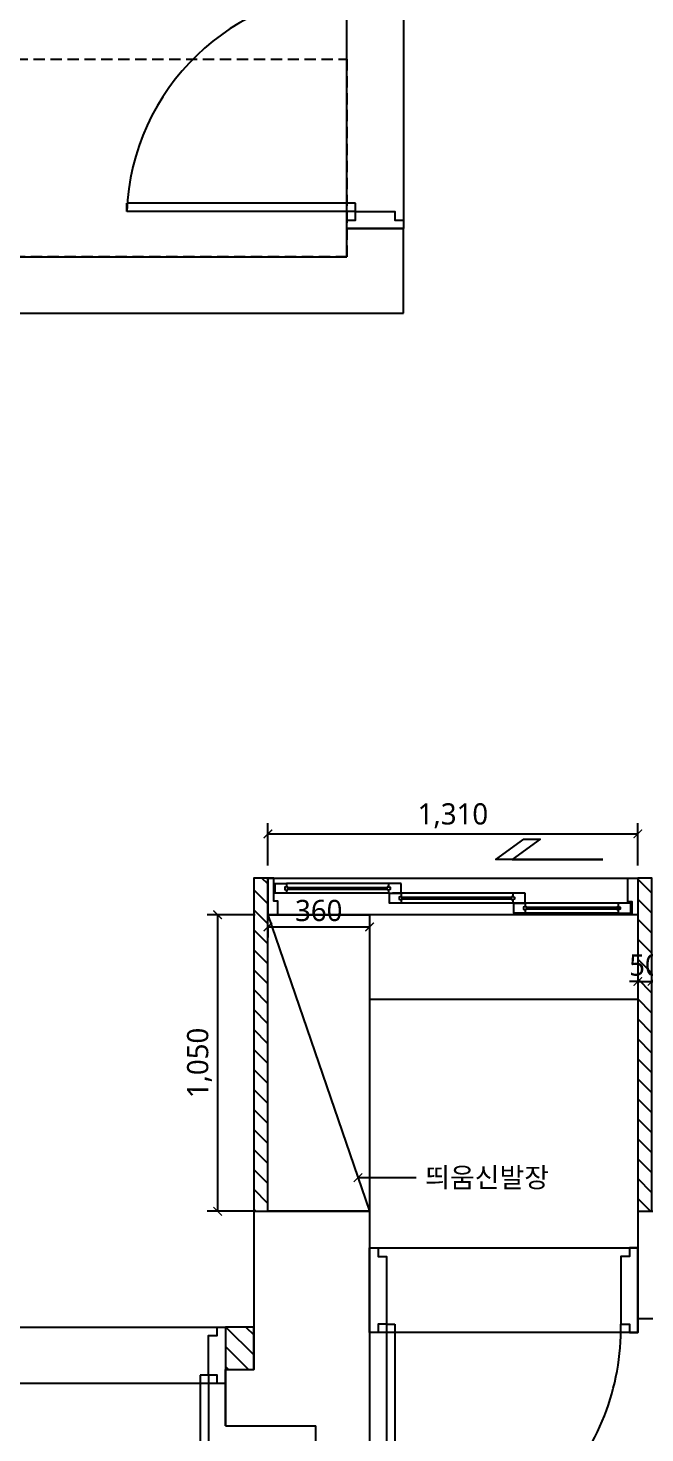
# Model space of a CAD drawing. Header units: inches. Extents: x 47110 to 276445, y 19043 to 183074.
# Drawn here: x 140078 to 142262, y 132114 to 137089 of the extents above; entities that cross this region are included whole.
import ezdxf

# ---------------------------------------------------------------- set-up
doc = ezdxf.new("R2010")
doc.units = ezdxf.units.IN
doc.header["$LTSCALE"] = 50
doc.header["$MEASUREMENT"] = 0
doc.header["$PDSIZE"] = 700.071425
doc.linetypes.add('DH-HID2', pattern=[1.2, 0.8, -0.4])
for name, color, linetype in [('04_FUR', 6, 'Continuous'), ('06-FUR', 6, 'Continuous'), ('CO-DOOR', 8, 'Continuous'), ('FU-FURM', 251, 'DH-HID2'), ('HAT', 8, 'Continuous'), ('WAL NEW', 3, 'Continuous'), ('도면층2', 2, 'Continuous'), ('도면층4', 4, 'Continuous'), ('도면층5', 5, 'Continuous'), ('도면층8', 8, 'Continuous')]:
    doc.layers.add(name, color=color, linetype=linetype)
doc.layers.add('DIM', color=7, linetype='Continuous', lineweight=15)
doc.layers.add('text', color=7, linetype='Continuous', lineweight=0)
doc.styles.add('N 맑은고딕', font='malgun.ttf')
doc.dimstyles.new('JJ IN 30', dxfattribs={"dimscale": 30, "dimtxt": 2.5, "dimasz": 1, "dimexe": 1.25, "dimexo": 1.5, "dimtad": 1, "dimdec": 6, "dimlunit": 6, "dimtxsty": 'N 맑은고딕', "dimblk": 'ARCHTICK', "dimcen": 2.5, "dimclrd": 256, "dimclre": 256, "dimclrt": 256, "dimadec": 0, "dimazin": 0, "dimtfac": 1, "dimtdec": 6, "dimtix": 1, "dimtmove": 0, "dimatfit": 3, "dimldrblk": 'ARCHTICK', "dimfxl": 1, "dimarcsym": 0})

# ---------------------------------------------------------------- blocks, each defined once
blk = doc.blocks.new('fffsere')
at = {"layer": '도면층2'}
for p, q in [((56676.1, 28148.7), (56676.1, 28248.7)), ((56676.1, 28248.7), (56876.1, 28248.7)), ((56876.1, 27948.7), (56876.1, 28248.7)), ((53346.1, 28148.7), (56676.1, 28148.7)), ((53346.1, 27948.7), (56876.1, 27948.7)), ((56346.1, 24768.7), (56346.1, 24208.7)), ((56346.1, 24768.7), (56756.1, 24768.7)), ((56756.1, 24768.7), (56756.1, 21708.7)), ((57706.1, 24768.7), (57706.1, 24388.7)), ((57706.1, 24768.7), (60766.1, 24768.7)), ((56756.1, 24588.7), (56756.1, 24388.7)), ((57706.1, 24588.7), (57706.1, 24388.7)), ((57706.1, 24388.7), (57936.1, 24388.7)), ((56246.1, 24208.7), (56346.1, 24208.7)), ((56246.1, 24008.7), (56246.1, 24208.7)), ((56246.1, 24008.7), (56566.1, 24008.7)), ((56566.1, 21908.7), (56566.1, 24008.7))]:
    blk.add_line(p, q, dxfattribs=at)
at = {"layer": '도면층4'}
for p, q in [((56676.1, 28248.7), (56676.1, 29148.7)), ((56876.1, 29148.7), (56876.1, 28248.7)), ((55896.1, 28308.7), (55896.1, 28338.7)), ((56706.1, 28308.7), (55896.1, 28308.7)), ((56706.1, 28338.7), (55896.6, 28338.7)), ((56706.1, 28308.7), (56706.1, 28338.7)), ((56876.1, 28248.7), (56676.1, 28248.7)), ((56676.1, 28248.7), (56876.1, 28248.7)), ((56756.1, 24338.7), (56756.1, 24638.7)), ((56756.1, 24638.7), (57706.1, 24638.7)), ((56756.1, 24638.7), (56756.1, 24338.7)), ((57706.1, 24638.7), (57706.1, 24338.7)), ((57706.1, 24338.7), (56756.1, 24338.7)), ((56816.1, 24368.7), (56816.1, 23508.7)), ((56816.1, 24368.7), (56846.1, 24368.7)), ((56846.1, 24368.7), (56846.1, 23509.2)), ((56246.1, 24208.7), (56246.1, 24008.7)), ((56246.1, 24008.7), (56246.1, 24208.7))]:
    blk.add_line(p, q, dxfattribs=at)
for points in [[(56676.1, 28248.7), (56676.1, 28278.7), (56706.1, 28278.7), (56706.1, 28308.7), (56846.1, 28308.7), (56846.1, 28278.7), (56876.1, 28278.7), (56876.1, 28248.7), (56676.1, 28248.7)], [(56756.1, 24638.7), (56786.1, 24638.7), (56786.1, 24608.7), (56816.1, 24608.7), (56816.1, 24368.7), (56786.1, 24368.7), (56786.1, 24338.7), (56756.1, 24338.7), (56756.1, 24638.7)], [(57706.1, 24638.7), (57676.1, 24638.7), (57676.1, 24608.7), (57646.1, 24608.7), (57646.1, 24368.7), (57676.1, 24368.7), (57676.1, 24338.7), (57706.1, 24338.7), (57706.1, 24638.7)]]:
    blk.add_lwpolyline(points, dxfattribs=at)
at = {"layer": '도면층5'}
for centre, radius, start, end in [((56706.1, 28278.7), 810, 90, 177.8774), ((56801.4, 24353.9), 844.8, 270.9961, 1.0008)]:
    blk.add_arc(centre, radius, start, end, dxfattribs=at)
blk = doc.blocks.new('_ArchTick')
at = {"color": 0, "linetype": 'ByBlock', "const_width": 0.15}
blk.add_lwpolyline([(-0.5, -0.5), (0.5, 0.5)], dxfattribs=at)
blk = doc.blocks.new('*D415')
at = {"layer": 'Defpoints', "color": 0, "transparency": 16777216}
for p in [(140927.5, 133949.3), (140749.4, 132899.3), (140927.5, 132899.3)]:
    blk.add_point(p, dxfattribs=at)
at = {"layer": 'DIM', "lineweight": -2, "transparency": 16777216}
for p, q in [((140882.5, 133949.3), (140711.9, 133949.3)), ((140749.4, 133949.3), (140749.4, 132899.3)), ((140882.5, 132899.3), (140711.9, 132899.3))]:
    blk.add_line(p, q, dxfattribs=at)
at = {"layer": 'DIM', "lineweight": -2, "transparency": 16777216, "xscale": 30, "yscale": 30, "zscale": 30}
for p, rotation in [((140749.4, 133949.3), 90), ((140749.4, 132899.3), 270)]:
    blk.add_blockref('_ArchTick', p, dxfattribs=dict(at, rotation=rotation))
at = {"layer": 'DIM', "transparency": 16777216, "insert": (140685.4, 133424.3), "char_height": 75, "attachment_point": 5, "rotation": 90, "style": 'N 맑은고딕'}
blk.add_mtext('1,050', dxfattribs=at)
blk = doc.blocks.new('*D416')
at = {"layer": 'Defpoints', "color": 0, "transparency": 16777216}
for p in [(142237.5, 134235.8), (140927.5, 134079.3), (142237.5, 134079.3)]:
    blk.add_point(p, dxfattribs=at)
at = {"layer": 'DIM', "lineweight": -2, "transparency": 16777216}
for p, q in [((140927.5, 134124.3), (140927.5, 134273.3)), ((140927.5, 134235.8), (142237.5, 134235.8)), ((142237.5, 134124.3), (142237.5, 134273.3))]:
    blk.add_line(p, q, dxfattribs=at)
at = {"layer": 'DIM', "lineweight": -2, "transparency": 16777216, "xscale": 30, "yscale": 30, "zscale": 30, "rotation": 180}
blk.add_blockref('_ArchTick', (140927.5, 134235.8), dxfattribs=at)
at = {"layer": 'DIM', "lineweight": -2, "transparency": 16777216, "xscale": 30, "yscale": 30, "zscale": 30}
blk.add_blockref('_ArchTick', (142237.5, 134235.8), dxfattribs=at)
at = {"layer": 'DIM', "transparency": 16777216, "insert": (141582.5, 134299.8), "char_height": 75, "attachment_point": 5, "style": 'N 맑은고딕'}
blk.add_mtext('1,310', dxfattribs=at)
blk = doc.blocks.new('*D417')
at = {"layer": 'Defpoints', "color": 0, "transparency": 16777216}
for p in [(140927.5, 133949.3), (141287.5, 133949.3), (141287.5, 133906.4)]:
    blk.add_point(p, dxfattribs=at)
at = {"layer": 'DIM', "lineweight": -2, "transparency": 16777216}
for p, q in [((140927.5, 133906.4), (141287.5, 133906.4)), ((140927.5, 133904.3), (140927.5, 133868.9)), ((141287.5, 133904.3), (141287.5, 133868.9))]:
    blk.add_line(p, q, dxfattribs=at)
at = {"layer": 'DIM', "lineweight": -2, "transparency": 16777216, "xscale": 30, "yscale": 30, "zscale": 30, "rotation": 180}
blk.add_blockref('_ArchTick', (140927.5, 133906.4), dxfattribs=at)
at = {"layer": 'DIM', "lineweight": -2, "transparency": 16777216, "xscale": 30, "yscale": 30, "zscale": 30}
blk.add_blockref('_ArchTick', (141287.5, 133906.4), dxfattribs=at)
at = {"layer": 'DIM', "transparency": 16777216, "insert": (141107.5, 133963.9), "char_height": 75, "attachment_point": 5, "style": 'N 맑은고딕'}
blk.add_mtext('360', dxfattribs=at)
blk = doc.blocks.new('*D422')
at = {"layer": 'Defpoints', "color": 0, "transparency": 16777216}
for p in [(142237.5, 134079.3), (142287.5, 133713.2), (142287.5, 133599.3)]:
    blk.add_point(p, dxfattribs=at)
at = {"layer": 'DIM', "lineweight": -2, "transparency": 16777216}
for p, q in [((142237.5, 134034.3), (142237.5, 133675.7)), ((142287.5, 133644.3), (142287.5, 133750.7)), ((142237.5, 133713.2), (142207.5, 133713.2)), ((142237.5, 133713.2), (142287.5, 133713.2)), ((142287.5, 133713.2), (142317.5, 133713.2))]:
    blk.add_line(p, q, dxfattribs=at)
at = {"layer": 'DIM', "lineweight": -2, "transparency": 16777216, "xscale": 30, "yscale": 30, "zscale": 30}
blk.add_blockref('_ArchTick', (142237.5, 133713.2), dxfattribs=at)
at = {"layer": 'DIM', "lineweight": -2, "transparency": 16777216, "xscale": 30, "yscale": 30, "zscale": 30, "rotation": 180}
blk.add_blockref('_ArchTick', (142287.5, 133713.2), dxfattribs=at)
at = {"layer": 'DIM', "transparency": 16777216, "insert": (142262.5, 133770.7), "char_height": 75, "attachment_point": 5, "style": 'N 맑은고딕'}
blk.add_mtext('50', dxfattribs=at)

msp = doc.modelspace()

# ---------------------------------------------------------------- hatches: boundary and pattern name
at = {"layer": 'HAT', "true_color": 0xd19cc7, "transparency": 33554559}
h = msp.add_hatch(dxfattribs=at)
h.set_pattern_fill('ANSI37', color=9, scale=4850, angle=45)
h.set_pattern_definition([(90, (51805.94, 28988.7), (-606.25, 0), []), (180, (51805.94, 28988.7), (-6e-14, -606.25), [])])
h.paths.add_polyline_path([(137677.4644833, 138909.3407211), (136677.4644833, 138909.3407211), (136677.4644833, 136294.3407211), (136707.4644833, 136294.3407211), (136737.4644833, 136294.3407211), (136737.4644833, 136964.8964673), (136767.4644833, 136964.8964673), (136767.4644833, 136964.5821285, -0.4060245908), (137437.7058906, 136294.3407211), (137677.4644833, 136294.3407211), (137677.4644833, 136704.3407211)])
h.paths.add_polyline_path([(137547.1433801, 136422.5910664, -0.6029190322), (137527.5909624, 136412.2705332, 0.0394400688), (137526.9644833, 136404.3407211), (137577.4644833, 136404.3407211), (137577.4644833, 136454.8407211, 0.2348560061), (137537.2040837, 136434.8259672, -0.354997368)], flags=16)
h.paths.add_polyline_path([(146987.4644833, 138919.3407211), (146695.5660108, 138919.3407211), (146695.5660108, 138909.3407211), (146694.3935657, 138909.3407211, -0.3893641985), (145997.4644833, 138210.0625001), (145997.4644833, 137199.3407211), (145997.4644833, 137119.3407211), (146987.4644833, 137119.3407211), (146987.4644833, 137229.3407211)])
h.paths.add_polyline_path([(137636.7546696, 137599.9096093), (137636.7546696, 138272.2905616), (137516.7546696, 138272.2905616), (137516.7546696, 137599.9096093)], flags=24)
h.paths.add_polyline_path([(136999.4001247, 136554.6576862), (137385.7316465, 136554.6576862), (137385.7316465, 136711.913121), (136999.4001247, 136711.913121)], flags=25)
h.paths.add_polyline_path([(146158.8976988, 137432.7990871), (146158.8976988, 138105.1800395), (146038.8976988, 138105.1800395), (146038.8976988, 137432.7990871)], flags=24)
at = {"layer": 'WAL NEW'}
h = msp.add_hatch(dxfattribs=at)
h.set_pattern_fill('_USER', color=256, scale=50, angle=-45, pattern_type=0)
h.set_pattern_definition([(315, (85891.405, 108130.665), (35.35534, 35.35534), [])])
h.paths.add_polyline_path([(140927.4644833, 132899.3407211), (140927.4644833, 134079.3407419), (140877.4644833, 134079.3407419), (140877.4644833, 132899.3407211)])
h = msp.add_hatch(dxfattribs=at)
h.set_pattern_fill('_USER', color=256, scale=50, angle=-45, pattern_type=0)
h.set_pattern_definition([(315, (84531.405, 108130.665), (35.35534, 35.35534), [])])
h.paths.add_polyline_path([(142287.4644833, 132899.3407211), (142287.4644833, 134079.3407419), (142237.4644833, 134079.3407419), (142237.4644833, 132899.3407211)])
h = msp.add_hatch(dxfattribs=at)
h.set_pattern_fill('_USER', color=256, scale=50, angle=-45, pattern_type=0)
h.set_pattern_definition([(315, (63031.405, 108130.665), (35.35534, 35.35534), [])])
h.paths.add_polyline_path([(140877.4644833, 132489.3407211), (140777.4644833, 132489.3407211), (140777.4644833, 132339.3407211), (140877.4644833, 132339.3407211)])

# ---------------------------------------------------------------- linework, layer by layer
msp.add_line((141887.4644833, 133949.3407211), (140927.4644833, 133949.3407211))
at = {"layer": '04_FUR'}
msp.add_lwpolyline([(140927.4644833, 133949.3407211), (141287.4644833, 133949.3407211), (141287.4644833, 132899.3407211), (140927.4644833, 132899.3407211)], close=True, dxfattribs=at)
at = {"layer": '06-FUR', "color": 8}
for p, q in [((140927.4644833, 133949.3407211), (141287.4644833, 132899.3407211)), ((142237.4644833, 133649.3407211), (141287.4644833, 133649.3407211))]:
    msp.add_line(p, q, dxfattribs=at)
msp.add_lwpolyline([(141287.4644833, 132899.3407211), (140927.4644833, 132899.3407211), (140927.4644833, 133949.3407211), (141287.4644833, 133949.3407211)], close=True, dxfattribs=at)
at = {"layer": 'CO-DOOR', "color": 1}
msp.add_lwpolyline([(142113.7915167, 134144.9748126), (141734.6111947, 134144.9748126), (141833.2258541, 134217.2587882), (141891.5613239, 134217.2587882), (141792.9466644, 134144.9748126), (142113.7915167, 134144.9748126)], close=True, dxfattribs=at)
at = {"layer": 'FU-FURM'}
msp.add_lwpolyline([(141207.4644833, 136279.3407211), (137877.4644833, 136279.3407211), (137877.4644833, 136979.3407211), (141207.4644833, 136979.3407211)], close=True, dxfattribs=at)
at = {"layer": 'WAL NEW'}
for points in [[(140927.4644833, 132899.3407211), (140927.4644833, 134079.3407419), (140877.4644833, 134079.3407419), (140877.4644833, 132899.3407211), (140927.4644833, 132899.3407211)], [(142287.4644833, 132899.3407211), (142287.4644833, 134079.3407419), (142237.4644833, 134079.3407419), (142237.4644833, 132899.3407211), (142287.4644833, 132899.3407211)]]:
    msp.add_lwpolyline(points, dxfattribs=at)
msp.add_lwpolyline([(140877.4644833, 132489.3407211), (140777.4644833, 132489.3407211), (140777.4644833, 132339.3407211), (140877.4644833, 132339.3407211)], close=True, dxfattribs=at)
at = {"layer": '도면층4'}
for p, q in [((139877.4644833, 132489.3407211), (140777.4644833, 132489.3407211)), ((140777.4644833, 132289.3407211), (139877.4644833, 132289.3407211)), ((140687.4644833, 132319.3407211), (140687.4644833, 131509.8964673)), ((140717.4644833, 132319.3407211), (140687.4644833, 132319.3407211)), ((140717.4644833, 132319.3407211), (140717.4644833, 131509.3407211))]:
    msp.add_line(p, q, dxfattribs=at)
msp.add_lwpolyline([(140777.4644833, 132289.3407211), (140747.4644833, 132289.3407211), (140747.4644833, 132319.3407211), (140717.4644833, 132319.3407211), (140717.4644833, 132459.3407211), (140747.4644833, 132459.3407211), (140747.4644833, 132489.3407211), (140777.4644833, 132489.3407211), (140777.4644833, 132289.3407211)], dxfattribs=at)
at = {"layer": '도면층5'}
msp.add_arc((140747.4644833, 132319.3407211), 810, 180, 267.8774486371, dxfattribs=at)
at = {"layer": '도면층8'}
for p, q in [((140927.4644833, 134079.3407211), (142237.4644833, 134079.3407211)), ((141354.4668318, 134060.3616363), (140993.4958599, 134060.3616363)), ((141354.4668318, 134025.2851349), (140993.4958599, 134025.2851349)), ((141794.4661932, 134025.2851349), (141368.7089483, 134025.2851349)), ((141838.8964284, 133990.2086334), (141368.7089483, 133990.2086334)), ((142167.9254565, 133990.2086334), (141838.8964284, 133990.2086334)), ((142202.3879818, 133997.3808842), (142202.3879818, 133994.9401731)), ((142237.4644833, 133949.3407211), (140927.4664138, 133949.3407211)), ((142167.9254565, 133955.1321319), (141797.9738433, 133955.1321319))]:
    msp.add_line(p, q, dxfattribs=at)
for points in [[(140927.4644833, 133959.9566834), (140927.4644833, 133949.3407211), (140962.5409847, 133949.3407211), (140962.5409847, 133997.3716184), (140947.8505162, 133997.3716184), (140947.8505162, 134079.3407419), (140927.4644833, 134079.3407419), (140927.4644833, 133959.9566834)], [(142237.4644833, 134074.3350121), (142237.4644833, 133949.3407211), (142217.0784503, 133949.3407211), (142217.0784503, 133994.9401731), (142202.3879818, 133994.9401731), (142202.3879818, 134079.3407419), (142237.4644833, 134079.3407419), (142237.4644833, 134074.3350121)], [(140993.4958599, 134049.5951416), (140996.7066881, 134047.9786383), (140997.3223147, 134046.8239931), (140997.9614212, 134045.161819)], [(140993.4958599, 134036.0516296), (140996.7066881, 134037.6681329), (140997.3223147, 134038.8227781), (140997.9614212, 134040.4849522)], [(140997.9614212, 134040.4849522), (141350.0012705, 134040.4849522), (141350.0012705, 134045.161819), (140997.9614212, 134045.161819), (140997.9614212, 134040.4849522), (140997.9614212, 134045.161819)], [(141354.4668318, 134049.5951416), (141351.2560035, 134047.9786383), (141350.640377, 134046.8239931), (141350.0012705, 134045.161819)], [(141354.4668318, 134036.0516296), (141351.2560035, 134037.6681329), (141350.640377, 134038.8227781), (141350.0012705, 134040.4849522)], [(141398.897067, 134014.5186402), (141402.1078953, 134012.9021368), (141402.7235218, 134011.7474916), (141403.3626283, 134010.0853175)], [(141398.897067, 134000.9751281), (141402.1078953, 134002.5916314), (141402.7235218, 134003.7462766), (141403.3626283, 134005.4084507)], [(141403.3626283, 134005.4084507), (141790.0006319, 134005.4084507), (141790.0006319, 134010.0853175), (141403.3626283, 134010.0853175), (141403.3626283, 134005.4084507), (141403.3626283, 134010.0853175)], [(141794.4661932, 134014.5186402), (141791.2553649, 134012.9021368), (141790.6397383, 134011.7474916), (141790.0006319, 134010.0853175)], [(141794.4661932, 134000.9751281), (141791.2553649, 134002.5916314), (141790.6397383, 134003.7462766), (141790.0006319, 134005.4084507)], [(141838.8964284, 133979.4421387), (141842.1072566, 133977.8256354), (141842.7228832, 133976.6709901), (141843.3619896, 133975.0088161)], [(142167.9254565, 133979.4421387), (142164.7146282, 133977.8256354), (142164.0990017, 133976.6709901), (142163.4598952, 133975.0088161)], [(141838.8964284, 133965.8986266), (141842.1072566, 133967.5151299), (141842.7228832, 133968.6697751), (141843.3619896, 133970.3319492)], [(141843.3619896, 133970.3319492), (142171.9957324, 133970.3319492), (142171.9957324, 133975.0088161), (141843.3619896, 133975.0088161), (141843.3619896, 133970.3319492), (141843.3619896, 133975.0088161)], [(142167.9254565, 133965.8986266), (142164.7146282, 133967.5151299), (142164.0990017, 133968.6697751), (142163.4598952, 133970.3319492)]]:
    msp.add_lwpolyline(points, dxfattribs=at)
for points in [[(140993.4958599, 134036.977302), (140993.4958599, 134025.2851349), (140952.5732748, 134025.2851349), (140952.5732748, 134060.3616363), (140993.4958599, 134060.3616363), (140993.4958599, 134048.6694692), (140987.0105698, 134046.593064), (140987.0105698, 134039.0537072)], [(141398.897067, 134060.3616363), (141354.4668318, 134060.3616363), (141354.4668318, 134048.6694692), (141360.9521219, 134046.593064), (141360.9521219, 134039.0537072), (141354.4668318, 134036.977302), (141354.4668318, 134025.2851349), (141398.897067, 134025.2851349)], [(141398.897067, 134001.9008005), (141398.897067, 133990.2086334), (141357.9744819, 133990.2086334), (141357.9744819, 134025.2851349), (141398.897067, 134025.2851349), (141398.897067, 134013.5929677), (141392.4117769, 134011.5165626), (141392.4117769, 134003.9772057)], [(141838.8964284, 134025.2851349), (141794.4661932, 134025.2851349), (141794.4661932, 134013.5929677), (141800.9514833, 134011.5165626), (141800.9514833, 134003.9772057), (141794.4661932, 134001.9008005), (141794.4661932, 133990.2086334), (141838.8964284, 133990.2086334)], [(141838.8964284, 133966.8242991), (141838.8964284, 133955.1321319), (141797.9738433, 133955.1321319), (141797.9738433, 133990.2086334), (141838.8964284, 133990.2086334), (141838.8964284, 133978.5164662), (141832.4111383, 133976.4400611), (141832.4111383, 133968.9007042)], [(142212.3556917, 133990.2086334), (142167.9254565, 133990.2086334), (142167.9254565, 133978.5164662), (142174.4107466, 133976.4400611), (142174.4107466, 133968.9007042), (142167.9254565, 133966.8242991), (142167.9254565, 133955.1321319), (142212.3556917, 133955.1321319)]]:
    msp.add_lwpolyline(points, close=True, dxfattribs=at)

# ---------------------------------------------------------------- block references
msp.add_blockref('fffsere', (84531.4049133, 108130.6654167))

# ---------------------------------------------------------------- texts
at = {"layer": 'text', "insert": (141484.0249379, 133053.8145906), "char_height": 70, "attachment_point": 1, "style": 'N 맑은고딕'}
msp.add_mtext_dynamic_manual_height_columns('띄움신발장', width=1069.940426943, gutter_width=500, heights=[0], dxfattribs=at)

# ---------------------------------------------------------------- dimensions: what is measured, and where the dimension line sits
at = {"layer": 'DIM'}
for base, p1, p2, picture, middle in [((142237.4644832558, 134235.7889625231), (140927.4644832558, 134079.3407211353), (142237.4644832558, 134079.3407418718), '*D416', (141582.4644832558, 134299.7835277405)), ((142287.4644833, 133713.2237715), (142237.4644833, 134079.3407419), (142287.4644833, 133599.3407211), '*D422', (142262.4644833, 133770.7220731)), ((141287.4644833, 133906.3659044), (140927.4644833, 133949.3407211), (141287.4644833, 133949.3407211), '*D417', (141107.4644833, 133963.864206))]:
    dim = msp.add_linear_dim(base=base, p1=p1, p2=p2, dimstyle='JJ IN 30', dxfattribs=at)
    dim.commit()
    dim.dimension.update_dxf_attribs({"geometry": picture, "text_midpoint": middle})
dim = msp.add_linear_dim(base=(140749.3835076618, 132899.3407211353), p1=(140927.4644832558, 133949.3407211353), p2=(140927.4644832558, 132899.3407211353), angle=90, dimstyle='JJ IN 30', dxfattribs=at)
dim.commit()
dim.dimension.update_dxf_attribs({"geometry": '*D415', "text_midpoint": (140685.3889424445, 133424.3407211353)})

# ---------------------------------------------------------------- leaders
at = {"layer": '04_FUR'}
msp.add_leader([(141246.6884819, 133018.2707251), (141452.724999, 133018.2707251)], dimstyle='JJ IN 30', override={"dimgap": 0.625, "dimtad": 0}, dxfattribs=at)

doc.saveas('drawing.dxf')
